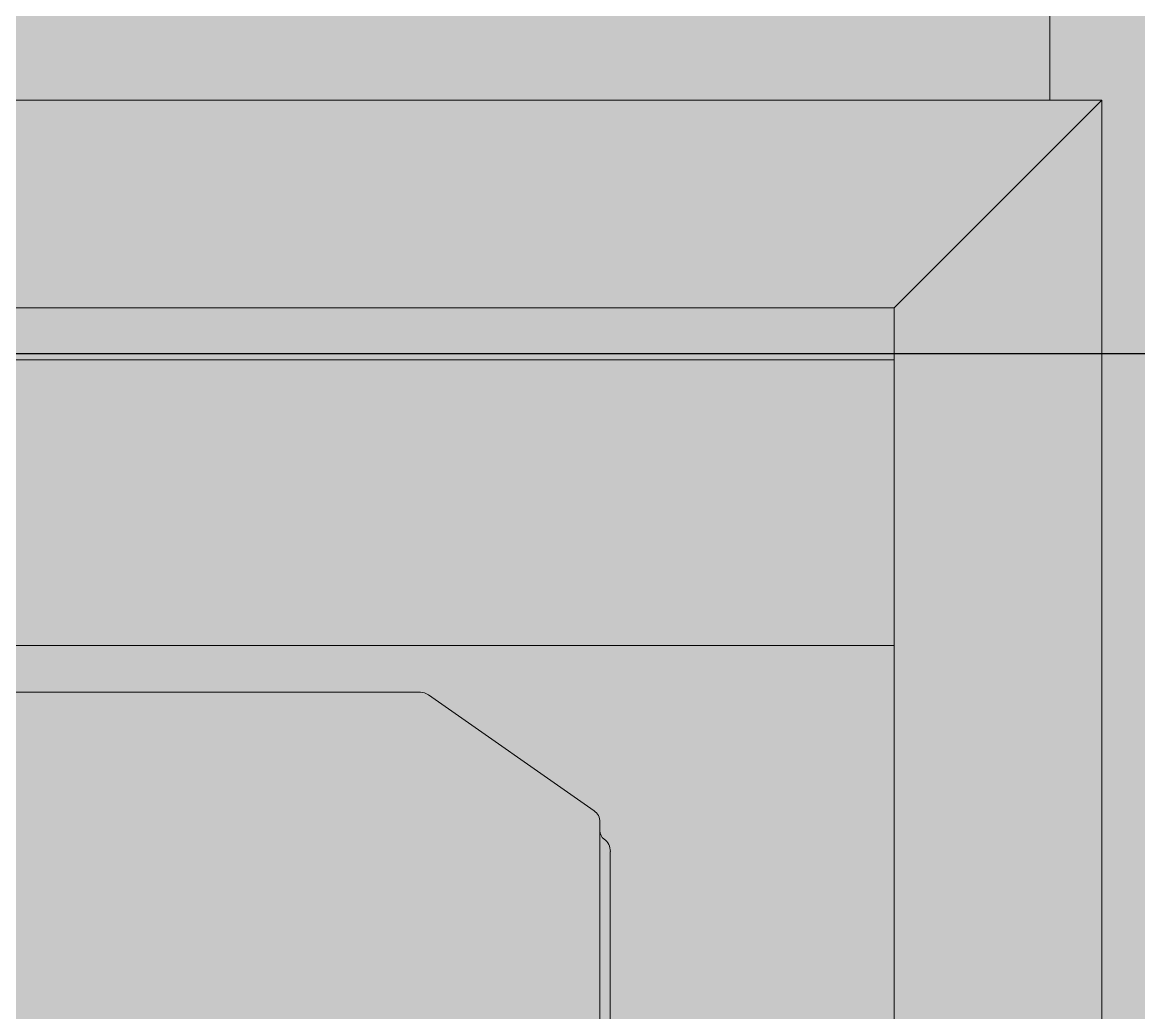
# Model space of a CAD drawing. Header units: centimetres. Extents: x 405564 to 502064, y 46284 to 60634.
# Drawn here: x 484553.48 to 484577.67, y 56089.27 to 56110.72 of the extents above; entities that cross this region are included whole.
import ezdxf

# ---------------------------------------------------------------- set-up
doc = ezdxf.new("R2010")
doc.units = ezdxf.units.CM
doc.layers.get('0').update_dxf_attribs({"color": 8, "lineweight": 9})
doc.layers.add('0-KRCN-MİMARİ-220526', color=8, linetype='Continuous', lineweight=9)
doc.layers.add('Visible (ISO)', color=8, linetype='Continuous', lineweight=18)
doc.layers.add('AS_NOT_MIMARI', color=8, linetype='Continuous')

# ---------------------------------------------------------------- blocks, each defined once
blk = doc.blocks.new('A$Cdfb98813')
h = blk.add_hatch()
h.set_pattern_fill('ANGLE', color=256)
h.set_pattern_definition([(0, (-482318.783, -59032.118), (0, 6.985), [5.08, -1.905]), (90, (-482318.783, -59032.118), (-6.985, 4e-16), [5.08, -1.905])])
h.paths.add_polyline_path([(2235.139, -683), (325.139, -683), (325.139, -933.015), (2235.139, -933.015)])
h.paths.add_polyline_path([(800, -700), (900, -700), (900, -800), (800, -800)], flags=16)
h.paths.add_polyline_path([(1700, -700), (1800, -700), (1800, -800), (1700, -800)], flags=16)
blk.add_line((238.979, -729.015), (2268.933, -729.015))
at = {"layer": 'Visible (ISO)'}
for p, q in [((726.002, -687.904), (726.002, -723.529)), ((727.127, -723.529), (678.377, -723.529)), ((722.627, -728.029), (727.127, -723.529)), ((727.127, -723.529), (722.627, -728.029)), ((727.127, -776.029), (727.127, -723.529)), ((722.627, -728.029), (678.377, -728.029)), ((722.627, -738.222), (722.627, -728.029)), ((722.627, -729.154), (678.377, -729.154)), ((678.377, -735.341), (722.627, -735.341)), ((722.627, -735.341), (722.627, -762.776)), ((703.24, -736.354), (712.364, -736.354)), ((716.124, -738.92), (712.536, -736.408)), ((716.252, -749.779), (716.252, -739.166)), ((716.477, -739.804), (716.477, -759.754))]:
    blk.add_line(p, q, dxfattribs=at)
for centre, radius, start, end in [((712.364, -736.654), 0.3, 55, 90), ((715.952, -739.166), 0.3, 0, 55), ((716.477, -739.354), 0.225, 180, 233.1301), ((716.14, -739.804), 0.338, 0, 53.1301)]:
    blk.add_arc(centre, radius, start, end, dxfattribs=at)
blk = doc.blocks.new('A$C6A10306C')
at = {"layer": 'AS_NOT_MIMARI'}
blk.add_blockref('A$Cdfb98813', (13285.68, -3801.454), dxfattribs=at)

msp = doc.modelspace()

# ---------------------------------------------------------------- block references
at = {"layer": '0-KRCN-MİMARİ-220526'}
msp.add_blockref('A$C6A10306C', (470564.066, 60634.016), dxfattribs=at)

doc.saveas('drawing.dxf')
